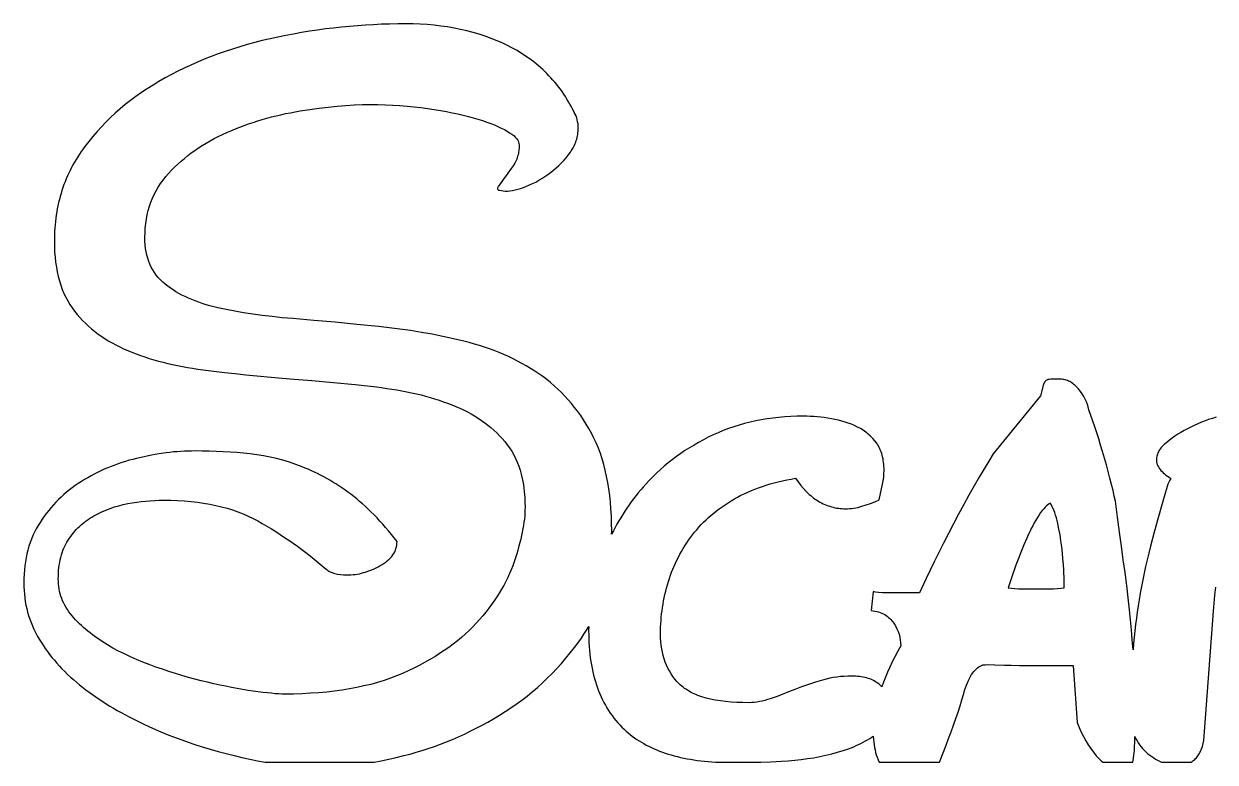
# Model space of a CAD drawing. Extents: x 0 to 321, y 2 to 101.
# Drawn here: x 0 to 160.5, y 1.9 to 101.4 of the extents above; entities that cross this region are included whole.
import ezdxf

# ---------------------------------------------------------------- set-up
doc = ezdxf.new("R2010")
doc.units = 0
doc.layers.add('CAMADA_1', color=18, linetype='CONTINUOUS')

msp = doc.modelspace()

# ---------------------------------------------------------------- linework, layer by layer
at = {"layer": 'CAMADA_1'}
msp.add_lwpolyline([(160.58, 48.41), (160.08, 48.26), (159.58, 48.09), (159.09, 47.92), (158.6, 47.73), (158.12, 47.53), (157.65, 47.31), (157.18, 47.09), (156.72, 46.85), (156.28, 46.61), (155.85, 46.36), (155.44, 46.11), (155.04, 45.85), (154.66, 45.58), (154.29, 45.31), (153.93, 45.03), (153.76, 44.89), (153.61, 44.75), (153.46, 44.61), (153.32, 44.46), (153.2, 44.32), (153.08, 44.18), (152.98, 44.03), (152.89, 43.89), (152.81, 43.74), (152.74, 43.6), (152.68, 43.45), (152.63, 43.3), (152.59, 43.16), (152.56, 43.01), (152.54, 42.86), (152.54, 42.71), (152.55, 42.54), (152.57, 42.37), (152.61, 42.21), (152.66, 42.04), (152.73, 41.88), (152.81, 41.71), (152.91, 41.55), (153.03, 41.39), (153.16, 41.24), (153.3, 41.08), (153.46, 40.93), (153.64, 40.77), (153.83, 40.62), (154.03, 40.47), (154.26, 40.32), (154.49, 40.18), (154.33, 39.93), (154.2, 39.66), (154.09, 39.38), (154, 39.09), (153.36, 36.94), (152.77, 34.88), (152.23, 32.91), (151.74, 31.03), (151.52, 30.11), (151.3, 29.2), (151.09, 28.29), (150.9, 27.39), (150.71, 26.49), (150.54, 25.59), (150.37, 24.7), (150.22, 23.81), (150.08, 22.99), (149.96, 22.16), (149.84, 21.32), (149.74, 20.48), (149.64, 19.63), (149.55, 18.78), (149.47, 17.92), (149.4, 17.06), (149.3, 18.4), (149.19, 19.75), (149.07, 21.1), (148.94, 22.44), (148.76, 24.08), (148.56, 25.76), (148.33, 27.47), (148.08, 29.21), (147.82, 31.02), (147.55, 32.94), (147.28, 34.96), (147.02, 37.1), (146.87, 37.79), (146.7, 38.54), (146.51, 39.35), (146.29, 40.21), (146.05, 41.11), (145.81, 42.01), (145.56, 42.9), (145.3, 43.8), (145.03, 44.67), (144.77, 45.52), (144.5, 46.33), (144.23, 47.11), (143.44, 49.43), (143.36, 49.8), (143.25, 50.15), (143.12, 50.51), (142.96, 50.86), (142.77, 51.2), (142.56, 51.55), (142.31, 51.88), (142.05, 52.22), (141.9, 52.38), (141.76, 52.53), (141.62, 52.67), (141.47, 52.8), (141.32, 52.92), (141.17, 53.03), (141.02, 53.12), (140.87, 53.21), (140.72, 53.29), (140.56, 53.36), (140.4, 53.41), (140.24, 53.46), (140.08, 53.5), (139.92, 53.52), (139.76, 53.54), (139.59, 53.54), (138.8, 53.54), (138.54, 53.54), (138.32, 53.53), (138.11, 53.51), (137.93, 53.48), (137.85, 53.45), (137.77, 53.42), (137.7, 53.36), (137.62, 53.3), (137.55, 53.21), (137.47, 53.12), (137.41, 53.01), (137.34, 52.88), (136.94, 51.29), (130.57, 43.46), (129.96, 42.5), (129.33, 41.46), (128.67, 40.34), (127.99, 39.15), (127.29, 37.91), (126.6, 36.65), (125.9, 35.36), (125.2, 34.05), (124.52, 32.73), (123.86, 31.45), (123.23, 30.18), (122.62, 28.94), (121.52, 26.67), (120.63, 24.76), (116.25, 24.76), (115.64, 24.77), (115.12, 24.8), (114.71, 24.84), (114.54, 24.87), (114.39, 24.9), (114.13, 22.38), (114.39, 22.34), (114.64, 22.29), (114.88, 22.24), (115.11, 22.17), (115.34, 22.09), (115.55, 22.01), (115.76, 21.92), (115.95, 21.81), (116.14, 21.7), (116.31, 21.58), (116.48, 21.45), (116.64, 21.31), (116.79, 21.16), (116.93, 21), (117.06, 20.83), (117.18, 20.65), (117.4, 20.29), (117.59, 19.91), (117.74, 19.54), (117.88, 19.16), (117.98, 18.78), (118.05, 18.39), (118.09, 18), (118.11, 17.6), (117.71, 16.87), (117.33, 16.15), (116.97, 15.45), (116.64, 14.75), (116.33, 14.07), (116.05, 13.39), (115.78, 12.73), (115.54, 12.08), (115.44, 12.21), (115.32, 12.32), (115.2, 12.43), (115.06, 12.54), (114.9, 12.66), (114.72, 12.77), (114.53, 12.88), (114.34, 12.97), (114.15, 13.06), (113.94, 13.15), (113.73, 13.22), (113.51, 13.29), (113.28, 13.34), (113.04, 13.39), (112.8, 13.44), (112.55, 13.47), (112.3, 13.5), (112.03, 13.52), (111.76, 13.53), (111.48, 13.53), (110.99, 13.53), (110.49, 13.5), (110, 13.46), (109.51, 13.4), (109.02, 13.33), (108.54, 13.24), (108.05, 13.13), (107.57, 13), (106.62, 12.73), (105.68, 12.42), (104.76, 12.1), (103.86, 11.74), (102.98, 11.39), (102.13, 11.06), (101.32, 10.76), (100.54, 10.48), (100.16, 10.36), (99.79, 10.25), (99.43, 10.16), (99.07, 10.09), (98.71, 10.03), (98.37, 9.99), (98.03, 9.96), (97.69, 9.95), (96.85, 9.96), (96.03, 9.99), (95.26, 10.04), (94.52, 10.11), (93.81, 10.2), (93.13, 10.31), (92.49, 10.44), (91.89, 10.58), (91.32, 10.75), (90.78, 10.94), (90.52, 11.04), (90.28, 11.14), (90.04, 11.25), (89.81, 11.37), (89.59, 11.49), (89.37, 11.62), (89.17, 11.75), (88.97, 11.88), (88.79, 12.02), (88.61, 12.17), (88.44, 12.32), (88.27, 12.47), (87.97, 12.79), (87.68, 13.13), (87.42, 13.48), (87.17, 13.84), (86.95, 14.22), (86.74, 14.61), (86.55, 15.01), (86.38, 15.42), (86.24, 15.85), (86.11, 16.3), (86, 16.75), (85.91, 17.22), (85.84, 17.71), (85.79, 18.2), (85.76, 18.71), (85.75, 19.24), (85.76, 19.68), (85.77, 20.13), (85.79, 20.57), (85.82, 21.02), (85.86, 21.46), (85.9, 21.9), (85.96, 22.34), (86.02, 22.78), (86.09, 23.22), (86.17, 23.66), (86.26, 24.1), (86.35, 24.53), (86.45, 24.97), (86.57, 25.4), (86.69, 25.83), (86.82, 26.27), (86.95, 26.69), (87.1, 27.12), (87.25, 27.54), (87.42, 27.95), (87.59, 28.36), (87.77, 28.77), (87.96, 29.17), (88.16, 29.56), (88.37, 29.96), (88.58, 30.34), (88.81, 30.73), (89.04, 31.1), (89.28, 31.48), (89.54, 31.84), (89.8, 32.21), (90.06, 32.57), (90.34, 32.92), (90.63, 33.26), (90.93, 33.6), (91.24, 33.94), (91.56, 34.26), (91.88, 34.58), (92.22, 34.9), (92.57, 35.2), (92.93, 35.5), (93.29, 35.79), (93.67, 36.08), (94.06, 36.36), (94.45, 36.63), (94.86, 36.9), (95.28, 37.15), (95.7, 37.41), (96.14, 37.65), (96.58, 37.89), (97.04, 38.11), (97.51, 38.33), (97.99, 38.53), (98.47, 38.73), (98.97, 38.92), (99.48, 39.1), (100, 39.27), (100.53, 39.43), (101.07, 39.58), (101.62, 39.72), (102.18, 39.85), (102.75, 39.97), (103.33, 40.09), (103.92, 40.19), (104.28, 39.69), (104.64, 39.23), (105.01, 38.79), (105.39, 38.39), (105.78, 38.02), (105.98, 37.85), (106.18, 37.69), (106.38, 37.53), (106.59, 37.38), (106.8, 37.24), (107.01, 37.11), (107.22, 36.98), (107.44, 36.87), (107.65, 36.76), (107.87, 36.66), (108.09, 36.57), (108.32, 36.48), (108.54, 36.41), (108.77, 36.34), (109, 36.28), (109.24, 36.22), (109.47, 36.18), (109.71, 36.14), (109.95, 36.12), (110.2, 36.1), (110.44, 36.08), (110.69, 36.08), (110.95, 36.09), (111.22, 36.1), (111.49, 36.13), (111.77, 36.16), (112.04, 36.21), (112.32, 36.27), (112.6, 36.33), (112.88, 36.41), (113.44, 36.59), (114.02, 36.79), (114.6, 37.02), (115.2, 37.27), (115.66, 39.4), (115.75, 39.86), (115.81, 40.32), (115.85, 40.79), (115.86, 41.25), (115.86, 41.53), (115.84, 41.8), (115.83, 42.07), (115.8, 42.33), (115.76, 42.58), (115.72, 42.82), (115.67, 43.06), (115.61, 43.29), (115.55, 43.52), (115.47, 43.73), (115.39, 43.95), (115.3, 44.15), (115.2, 44.35), (115.1, 44.54), (114.99, 44.72), (114.87, 44.9), (114.61, 45.24), (114.33, 45.56), (114.04, 45.86), (113.72, 46.14), (113.39, 46.41), (113.04, 46.65), (112.67, 46.88), (112.28, 47.09), (111.88, 47.28), (111.46, 47.46), (111.04, 47.62), (110.61, 47.77), (110.16, 47.9), (109.71, 48.02), (109.24, 48.13), (108.76, 48.22), (108.29, 48.29), (107.81, 48.36), (107.33, 48.42), (106.86, 48.46), (106.39, 48.5), (105.92, 48.53), (105.45, 48.54), (104.99, 48.55), (104.15, 48.54), (103.32, 48.51), (102.5, 48.46), (101.69, 48.39), (100.89, 48.3), (100.11, 48.19), (99.33, 48.06), (98.57, 47.92), (97.82, 47.75), (97.07, 47.56), (96.34, 47.36), (95.62, 47.13), (94.91, 46.88), (94.21, 46.62), (93.53, 46.33), (92.85, 46.03), (92.18, 45.71), (91.53, 45.37), (90.89, 45.03), (90.27, 44.67), (89.65, 44.3), (89.05, 43.91), (88.47, 43.52), (87.89, 43.11), (87.33, 42.69), (86.78, 42.26), (86.25, 41.81), (85.73, 41.35), (85.22, 40.88), (84.72, 40.4), (84.24, 39.9), (83.76, 39.4), (83.42, 39.01), (83.09, 38.62), (82.76, 38.22), (82.44, 37.82), (82.12, 37.41), (81.82, 37), (81.52, 36.59), (81.23, 36.17), (80.94, 35.75), (80.67, 35.32), (80.4, 34.88), (80.14, 34.44), (79.89, 34), (79.64, 33.55), (79.4, 33.1), (79.17, 32.65), (79.18, 33.12), (79.17, 34.12), (79.14, 35.1), (79.08, 36.05), (79.01, 36.98), (78.91, 37.88), (78.8, 38.76), (78.66, 39.62), (78.5, 40.45), (78.32, 41.26), (78.12, 42.04), (77.89, 42.81), (77.65, 43.54), (77.38, 44.26), (77.1, 44.95), (76.79, 45.61), (76.46, 46.25), (76.11, 46.88), (75.75, 47.48), (75.38, 48.07), (75, 48.64), (74.6, 49.2), (74.19, 49.74), (73.76, 50.27), (73.33, 50.78), (72.88, 51.27), (72.41, 51.75), (71.94, 52.21), (71.45, 52.66), (70.95, 53.09), (70.43, 53.5), (69.9, 53.9), (69.36, 54.28), (68.81, 54.64), (68.25, 55), (67.68, 55.34), (67.09, 55.67), (66.5, 55.99), (65.89, 56.29), (65.28, 56.58), (64.66, 56.86), (64.02, 57.13), (63.37, 57.39), (62.72, 57.63), (62.05, 57.86), (61.38, 58.08), (60.69, 58.28), (59.99, 58.47), (59.28, 58.65), (57.86, 58.99), (56.42, 59.3), (54.99, 59.59), (53.55, 59.85), (52.1, 60.08), (50.65, 60.3), (49.2, 60.48), (47.75, 60.64), (44.84, 60.93), (41.94, 61.21), (39.07, 61.46), (36.21, 61.7), (34.8, 61.83), (33.44, 61.97), (32.12, 62.13), (30.84, 62.3), (29.6, 62.49), (28.4, 62.7), (27.24, 62.92), (26.13, 63.16), (25.59, 63.29), (25.06, 63.43), (24.54, 63.58), (24.04, 63.74), (23.55, 63.9), (23.08, 64.08), (22.62, 64.26), (22.17, 64.46), (21.73, 64.66), (21.3, 64.87), (20.89, 65.1), (20.49, 65.33), (20.11, 65.57), (19.74, 65.82), (19.38, 66.08), (19.03, 66.35), (18.7, 66.63), (18.39, 66.92), (18.11, 67.23), (17.84, 67.56), (17.6, 67.9), (17.38, 68.26), (17.17, 68.63), (16.99, 69.02), (16.83, 69.42), (16.7, 69.83), (16.58, 70.26), (16.48, 70.71), (16.41, 71.17), (16.36, 71.65), (16.32, 72.14), (16.31, 72.65), (16.33, 73.29), (16.36, 73.91), (16.42, 74.52), (16.51, 75.12), (16.62, 75.71), (16.76, 76.28), (16.92, 76.84), (17.11, 77.39), (17.32, 77.92), (17.56, 78.44), (17.82, 78.94), (18.1, 79.43), (18.41, 79.91), (18.75, 80.38), (19.11, 80.83), (19.5, 81.27), (19.9, 81.69), (20.31, 82.11), (20.74, 82.51), (21.18, 82.9), (21.63, 83.29), (22.09, 83.66), (22.56, 84.02), (23.04, 84.37), (23.54, 84.71), (24.04, 85.03), (24.56, 85.35), (25.09, 85.66), (25.63, 85.95), (26.18, 86.23), (26.75, 86.51), (27.32, 86.77), (27.9, 87.02), (28.49, 87.27), (29.08, 87.5), (29.68, 87.72), (30.28, 87.94), (30.89, 88.14), (31.5, 88.34), (32.11, 88.53), (32.73, 88.71), (33.36, 88.87), (33.99, 89.03), (34.62, 89.18), (35.26, 89.32), (35.9, 89.45), (36.55, 89.58), (37.2, 89.69), (38.5, 89.89), (39.76, 90.07), (40.99, 90.21), (42.19, 90.33), (43.36, 90.43), (44.5, 90.5), (45.61, 90.54), (46.68, 90.55), (47.7, 90.54), (48.71, 90.52), (49.69, 90.48), (50.66, 90.42), (51.62, 90.34), (52.55, 90.25), (53.47, 90.14), (54.38, 90.02), (55.26, 89.88), (56.1, 89.74), (56.92, 89.59), (57.71, 89.44), (58.46, 89.28), (59.19, 89.11), (59.88, 88.94), (60.54, 88.76), (61.17, 88.58), (61.77, 88.39), (62.34, 88.19), (62.88, 88), (63.39, 87.8), (63.86, 87.59), (64.31, 87.38), (64.72, 87.17), (65.1, 86.96), (65.43, 86.75), (65.73, 86.55), (65.98, 86.36), (66.19, 86.17), (66.36, 85.99), (66.49, 85.81), (66.54, 85.73), (66.58, 85.64), (66.64, 85.49), (66.68, 85.31), (66.7, 85.1), (66.71, 84.85), (66.71, 84.67), (66.69, 84.48), (66.67, 84.3), (66.64, 84.12), (66.61, 83.94), (66.56, 83.75), (66.51, 83.57), (66.45, 83.39), (66.38, 83.21), (66.3, 83.02), (66.11, 82.66), (65.9, 82.29), (65.65, 81.93), (63.93, 79.54), (63.87, 79.48), (63.83, 79.41), (63.8, 79.34), (63.79, 79.28), (63.8, 79.22), (63.81, 79.16), (63.83, 79.12), (63.86, 79.08), (63.9, 79.05), (63.94, 79.03), (64, 79.02), (64.06, 79.01), (64.85, 78.88), (65.16, 78.89), (65.48, 78.92), (65.81, 78.97), (66.16, 79.05), (66.53, 79.14), (66.91, 79.25), (67.3, 79.39), (67.71, 79.54), (68.12, 79.72), (68.53, 79.91), (68.94, 80.11), (69.35, 80.34), (69.75, 80.58), (70.16, 80.84), (70.56, 81.11), (70.95, 81.4), (71.34, 81.7), (71.72, 82.02), (72.07, 82.34), (72.41, 82.68), (72.74, 83.02), (73.04, 83.38), (73.33, 83.74), (73.61, 84.12), (73.74, 84.31), (73.86, 84.5), (73.97, 84.7), (74.07, 84.89), (74.17, 85.09), (74.25, 85.29), (74.33, 85.49), (74.4, 85.69), (74.47, 85.9), (74.52, 86.1), (74.56, 86.31), (74.6, 86.52), (74.63, 86.73), (74.65, 86.94), (74.66, 87.15), (74.67, 87.37), (74.66, 87.66), (74.64, 87.95), (74.59, 88.23), (74.54, 88.49), (74.46, 88.76), (74.37, 89.01), (74.26, 89.25), (74.14, 89.49), (73.95, 89.86), (73.76, 90.22), (73.56, 90.58), (73.36, 90.93), (73.15, 91.28), (72.94, 91.62), (72.72, 91.96), (72.49, 92.29), (72.26, 92.61), (72.02, 92.93), (71.77, 93.24), (71.52, 93.55), (71.26, 93.85), (71, 94.14), (70.73, 94.43), (70.46, 94.71), (70.18, 94.99), (69.89, 95.26), (69.6, 95.52), (69.3, 95.78), (68.99, 96.04), (68.68, 96.29), (68.37, 96.53), (68.05, 96.76), (67.72, 96.99), (67.38, 97.22), (67.04, 97.44), (66.7, 97.65), (66.34, 97.86), (65.99, 98.06), (65.62, 98.25), (65.25, 98.44), (64.5, 98.8), (63.73, 99.14), (62.95, 99.46), (62.15, 99.75), (61.34, 100.02), (60.51, 100.26), (59.67, 100.48), (58.82, 100.68), (57.95, 100.85), (57.07, 101.01), (56.17, 101.13), (55.26, 101.24), (54.33, 101.32), (53.39, 101.38), (52.43, 101.41), (51.46, 101.43), (50.37, 101.42), (49.27, 101.4), (48.19, 101.36), (47.1, 101.31), (46.01, 101.25), (44.93, 101.17), (43.85, 101.08), (42.77, 100.98), (41.7, 100.86), (40.62, 100.73), (39.55, 100.58), (38.48, 100.42), (37.41, 100.24), (36.34, 100.05), (35.28, 99.85), (34.22, 99.64), (33.16, 99.4), (32.12, 99.16), (31.1, 98.9), (30.09, 98.62), (29.09, 98.33), (28.1, 98.02), (27.13, 97.7), (26.18, 97.36), (25.23, 97.01), (24.31, 96.65), (23.39, 96.26), (22.49, 95.87), (21.61, 95.46), (20.73, 95.03), (19.88, 94.59), (19.03, 94.13), (18.2, 93.66), (17.4, 93.17), (16.61, 92.68), (15.84, 92.16), (15.1, 91.64), (14.37, 91.09), (13.67, 90.54), (12.98, 89.97), (12.32, 89.39), (11.67, 88.79), (11.04, 88.18), (10.44, 87.55), (9.86, 86.91), (9.29, 86.26), (8.75, 85.59), (8.22, 84.91), (7.97, 84.57), (7.72, 84.22), (7.49, 83.87), (7.26, 83.51), (7.04, 83.15), (6.83, 82.79), (6.62, 82.42), (6.42, 82.05), (6.24, 81.68), (6.05, 81.3), (5.88, 80.92), (5.72, 80.53), (5.56, 80.15), (5.41, 79.76), (5.27, 79.36), (5.14, 78.96), (5.01, 78.56), (4.9, 78.16), (4.79, 77.75), (4.69, 77.33), (4.6, 76.92), (4.51, 76.5), (4.44, 76.08), (4.37, 75.65), (4.31, 75.22), (4.26, 74.79), (4.21, 74.35), (4.18, 73.91), (4.15, 73.47), (4.13, 73.02), (4.12, 72.57), (4.11, 72.12), (4.12, 71.38), (4.15, 70.66), (4.21, 69.97), (4.28, 69.29), (4.38, 68.63), (4.49, 67.99), (4.63, 67.38), (4.79, 66.78), (4.97, 66.2), (5.17, 65.64), (5.4, 65.1), (5.64, 64.58), (5.91, 64.08), (6.19, 63.6), (6.5, 63.14), (6.83, 62.7), (7.18, 62.27), (7.54, 61.86), (7.91, 61.46), (8.3, 61.07), (8.7, 60.7), (9.11, 60.34), (9.54, 59.99), (9.98, 59.65), (10.43, 59.32), (10.9, 59.01), (11.38, 58.71), (11.88, 58.42), (12.39, 58.15), (12.91, 57.88), (13.44, 57.63), (13.99, 57.39), (14.55, 57.17), (15.12, 56.95), (15.7, 56.74), (16.29, 56.54), (16.89, 56.34), (17.5, 56.16), (18.12, 55.99), (18.75, 55.82), (19.39, 55.66), (20.04, 55.51), (20.7, 55.37), (21.37, 55.24), (22.04, 55.12), (22.73, 55.01), (23.43, 54.9), (24.14, 54.81), (25.57, 54.63), (27.01, 54.46), (28.45, 54.3), (29.91, 54.14), (31.37, 54), (32.84, 53.86), (34.32, 53.73), (35.81, 53.61), (38.78, 53.37), (41.71, 53.1), (44.61, 52.81), (47.48, 52.49), (48.19, 52.4), (48.89, 52.3), (49.57, 52.2), (50.25, 52.09), (50.92, 51.97), (51.58, 51.84), (52.23, 51.7), (52.87, 51.56), (53.5, 51.41), (54.12, 51.24), (54.73, 51.07), (55.33, 50.9), (55.92, 50.71), (56.5, 50.51), (57.07, 50.31), (57.63, 50.1), (58.17, 49.88), (58.71, 49.64), (59.23, 49.4), (59.74, 49.14), (60.23, 48.87), (60.72, 48.59), (61.18, 48.3), (61.64, 47.99), (62.08, 47.68), (62.51, 47.35), (62.92, 47.01), (63.32, 46.66), (63.71, 46.29), (64.08, 45.91), (64.44, 45.53), (64.79, 45.13), (65.12, 44.71), (65.43, 44.28), (65.71, 43.83), (65.98, 43.36), (66.22, 42.87), (66.44, 42.36), (66.65, 41.84), (66.83, 41.3), (66.99, 40.74), (67.12, 40.16), (67.24, 39.56), (67.34, 38.95), (67.41, 38.31), (67.46, 37.66), (67.5, 36.99), (67.51, 36.31), (67.5, 35.92), (67.48, 35.52), (67.46, 35.12), (67.42, 34.7), (67.36, 34.28), (67.3, 33.84), (67.23, 33.4), (67.14, 32.94), (67.05, 32.48), (66.94, 32), (66.82, 31.52), (66.69, 31.02), (66.54, 30.52), (66.39, 30), (66.22, 29.48), (66.05, 28.95), (65.86, 28.41), (65.65, 27.87), (65.42, 27.34), (65.18, 26.81), (64.92, 26.28), (64.65, 25.76), (64.35, 25.24), (64.04, 24.72), (63.71, 24.2), (63.37, 23.69), (63.01, 23.18), (62.63, 22.67), (62.23, 22.16), (61.82, 21.66), (61.39, 21.16), (60.94, 20.66), (60.48, 20.16), (59.99, 19.68), (59.48, 19.21), (58.95, 18.74), (58.4, 18.29), (57.83, 17.84), (57.24, 17.4), (56.63, 16.98), (56, 16.56), (55.35, 16.15), (54.67, 15.75), (53.98, 15.36), (53.26, 14.98), (52.53, 14.61), (51.77, 14.25), (50.99, 13.89), (50.19, 13.56), (49.37, 13.24), (48.52, 12.95), (47.64, 12.67), (46.74, 12.42), (45.81, 12.2), (44.86, 11.99), (43.88, 11.8), (42.88, 11.64), (41.85, 11.5), (40.8, 11.38), (39.72, 11.28), (38.61, 11.21), (37.48, 11.15), (36.33, 11.12), (35.15, 11.11), (34.76, 11.11), (34.33, 11.13), (33.87, 11.16), (33.36, 11.21), (32.8, 11.26), (32.21, 11.33), (30.9, 11.51), (30.2, 11.61), (29.47, 11.73), (28.73, 11.86), (27.97, 12), (27.19, 12.16), (26.39, 12.33), (25.57, 12.51), (24.73, 12.7), (23.89, 12.91), (23.03, 13.13), (22.17, 13.36), (21.3, 13.61), (20.43, 13.87), (19.55, 14.15), (18.66, 14.45), (17.77, 14.75), (16.89, 15.08), (16.02, 15.41), (15.18, 15.76), (14.36, 16.13), (13.55, 16.51), (12.77, 16.91), (12.01, 17.31), (11.27, 17.74), (10.56, 18.18), (10.22, 18.4), (9.88, 18.63), (9.55, 18.86), (9.23, 19.1), (8.92, 19.34), (8.62, 19.58), (8.33, 19.83), (8.04, 20.08), (7.76, 20.33), (7.49, 20.59), (7.23, 20.85), (6.98, 21.11), (6.73, 21.38), (6.5, 21.65), (6.27, 21.93), (6.06, 22.21), (5.87, 22.49), (5.69, 22.78), (5.52, 23.08), (5.37, 23.38), (5.23, 23.68), (5.11, 23.99), (5, 24.3), (4.9, 24.62), (4.82, 24.94), (4.76, 25.27), (4.71, 25.6), (4.67, 25.94), (4.65, 26.28), (4.64, 26.62), (4.65, 27.02), (4.66, 27.4), (4.69, 27.78), (4.72, 28.15), (4.77, 28.5), (4.83, 28.85), (4.9, 29.19), (4.97, 29.53), (5.06, 29.85), (5.16, 30.16), (5.27, 30.47), (5.39, 30.77), (5.52, 31.05), (5.66, 31.33), (5.81, 31.6), (5.97, 31.86), (6.14, 32.12), (6.31, 32.36), (6.49, 32.6), (6.68, 32.84), (6.87, 33.06), (7.07, 33.28), (7.28, 33.5), (7.49, 33.7), (7.71, 33.9), (7.94, 34.1), (8.17, 34.28), (8.41, 34.46), (8.65, 34.63), (8.9, 34.8), (9.15, 34.96), (9.42, 35.11), (9.95, 35.4), (10.5, 35.66), (11.05, 35.91), (11.62, 36.12), (12.2, 36.32), (12.79, 36.49), (13.38, 36.64), (13.99, 36.77), (14.6, 36.88), (15.21, 36.97), (15.82, 37.05), (16.43, 37.12), (17.03, 37.17), (17.64, 37.21), (18.24, 37.23), (18.83, 37.23), (19.78, 37.22), (20.71, 37.19), (21.62, 37.14), (22.51, 37.06), (23.38, 36.96), (24.22, 36.84), (25.04, 36.7), (25.85, 36.54), (26.63, 36.35), (27.39, 36.15), (28.12, 35.92), (28.84, 35.67), (29.54, 35.4), (30.21, 35.1), (30.87, 34.79), (31.5, 34.45), (32.12, 34.1), (32.73, 33.74), (33.34, 33.37), (33.94, 33), (34.54, 32.62), (35.13, 32.23), (35.71, 31.83), (36.29, 31.43), (36.86, 31.02), (37.43, 30.61), (37.99, 30.18), (38.55, 29.75), (39.1, 29.31), (39.64, 28.86), (40.18, 28.41), (40.72, 27.95), (40.84, 27.85), (40.96, 27.76), (41.1, 27.68), (41.24, 27.6), (41.39, 27.53), (41.54, 27.47), (41.71, 27.41), (41.88, 27.35), (42.05, 27.31), (42.24, 27.27), (42.63, 27.2), (43.05, 27.17), (43.5, 27.16), (43.78, 27.16), (44.06, 27.17), (44.35, 27.2), (44.63, 27.23), (44.91, 27.28), (45.19, 27.33), (45.47, 27.4), (45.76, 27.47), (46.04, 27.55), (46.32, 27.65), (46.6, 27.75), (46.88, 27.86), (47.17, 27.99), (47.45, 28.12), (47.73, 28.26), (48.01, 28.42), (48.28, 28.58), (48.54, 28.74), (48.78, 28.91), (49, 29.09), (49.2, 29.27), (49.38, 29.46), (49.55, 29.66), (49.7, 29.86), (49.83, 30.06), (49.95, 30.28), (50.05, 30.49), (50.12, 30.72), (50.19, 30.94), (50.23, 31.18), (50.26, 31.42), (50.27, 31.66), (49.88, 32.16), (49.5, 32.63), (49.12, 33.1), (48.73, 33.55), (48.35, 34), (47.96, 34.42), (47.57, 34.84), (47.18, 35.25), (46.79, 35.64), (46.4, 36.02), (46.01, 36.38), (45.62, 36.74), (45.22, 37.08), (44.83, 37.41), (44.43, 37.73), (44.03, 38.03), (43.63, 38.32), (43.23, 38.61), (42.83, 38.89), (42.43, 39.16), (42.02, 39.42), (41.62, 39.67), (41.21, 39.92), (40.8, 40.15), (40.39, 40.38), (39.98, 40.6), (39.56, 40.81), (39.15, 41.01), (38.73, 41.21), (38.31, 41.4), (37.89, 41.57), (37.47, 41.74), (36.62, 42.06), (35.76, 42.35), (34.9, 42.61), (34.04, 42.84), (33.16, 43.04), (32.28, 43.21), (31.4, 43.35), (30.5, 43.47), (29.6, 43.56), (28.7, 43.64), (27.78, 43.71), (26.86, 43.77), (25.92, 43.81), (24.98, 43.84), (24.03, 43.86), (23.08, 43.87), (22.6, 43.86), (22.11, 43.85), (21.63, 43.83), (21.14, 43.8), (20.65, 43.77), (20.16, 43.73), (19.67, 43.68), (19.18, 43.62), (18.19, 43.48), (17.2, 43.31), (16.19, 43.1), (15.19, 42.87), (14.68, 42.74), (14.18, 42.61), (13.69, 42.46), (13.2, 42.3), (12.72, 42.14), (12.25, 41.97), (11.77, 41.79), (11.31, 41.59), (10.84, 41.4), (10.39, 41.19), (9.94, 40.97), (9.49, 40.75), (9.05, 40.51), (8.61, 40.27), (8.18, 40.02), (7.76, 39.75), (7.34, 39.48), (6.93, 39.2), (6.53, 38.91), (6.14, 38.61), (5.76, 38.31), (5.39, 37.99), (5.03, 37.66), (4.68, 37.32), (4.33, 36.97), (4, 36.61), (3.67, 36.24), (3.36, 35.86), (3.05, 35.47), (2.75, 35.08), (2.47, 34.67), (2.19, 34.25), (1.92, 33.82), (1.68, 33.38), (1.44, 32.93), (1.23, 32.47), (1.03, 32), (0.85, 31.52), (0.69, 31.02), (0.55, 30.52), (0.42, 30.01), (0.31, 29.48), (0.21, 28.94), (0.14, 28.39), (0.08, 27.84), (0.03, 27.27), (0.01, 26.69), (0, 26.09), (0.01, 25.58), (0.03, 25.08), (0.07, 24.58), (0.13, 24.08), (0.2, 23.59), (0.29, 23.1), (0.39, 22.62), (0.51, 22.15), (0.65, 21.68), (0.8, 21.21), (0.97, 20.75), (1.16, 20.3), (1.36, 19.85), (1.57, 19.41), (1.81, 18.97), (2.06, 18.53), (2.32, 18.11), (2.59, 17.68), (2.87, 17.27), (3.17, 16.86), (3.47, 16.45), (3.78, 16.05), (4.11, 15.66), (4.44, 15.27), (4.79, 14.89), (5.14, 14.51), (5.51, 14.14), (5.89, 13.77), (6.27, 13.41), (6.67, 13.06), (7.08, 12.71), (7.49, 12.37), (7.92, 12.03), (8.35, 11.7), (8.79, 11.37), (9.24, 11.05), (9.7, 10.73), (10.16, 10.41), (10.63, 10.1), (11.11, 9.8), (11.59, 9.5), (12.08, 9.2), (12.58, 8.91), (13.09, 8.62), (13.6, 8.34), (14.12, 8.07), (15.19, 7.53), (16.27, 7.01), (17.35, 6.51), (18.45, 6.04), (19.55, 5.59), (20.65, 5.16), (21.76, 4.75), (22.88, 4.37), (24.01, 4.01), (25.1, 3.68), (26.18, 3.38), (27.25, 3.09), (28.32, 2.82), (29.38, 2.57), (30.43, 2.34), (31.48, 2.13), (32.51, 1.93), (47.2, 1.93), (48.15, 2.12), (49.14, 2.33), (50.15, 2.56), (51.19, 2.82), (52.02, 3.03), (52.85, 3.27), (53.67, 3.51), (54.48, 3.78), (55.3, 4.06), (56.11, 4.36), (56.92, 4.68), (57.73, 5.01), (58.53, 5.35), (59.33, 5.72), (60.12, 6.1), (60.92, 6.5), (61.71, 6.91), (62.49, 7.34), (63.28, 7.79), (64.06, 8.26), (64.83, 8.74), (65.59, 9.24), (66.33, 9.76), (67.06, 10.29), (67.78, 10.85), (68.48, 11.42), (69.17, 12.01), (69.84, 12.62), (70.5, 13.24), (71.15, 13.89), (71.78, 14.55), (72.4, 15.23), (73.01, 15.93), (73.6, 16.65), (74.17, 17.38), (74.73, 18.14), (75.1, 18.65), (75.44, 19.17), (75.77, 19.7), (76.08, 20.23), (76.07, 19.63), (76.08, 19.09), (76.09, 18.56), (76.11, 18.03), (76.15, 17.51), (76.19, 17), (76.24, 16.5), (76.3, 16.01), (76.37, 15.52), (76.45, 15.05), (76.54, 14.58), (76.64, 14.12), (76.74, 13.67), (76.86, 13.22), (76.99, 12.79), (77.12, 12.36), (77.27, 11.94), (77.42, 11.53), (77.58, 11.13), (77.76, 10.74), (77.94, 10.35), (78.13, 9.97), (78.33, 9.6), (78.54, 9.24), (78.76, 8.89), (78.99, 8.55), (79.22, 8.21), (79.47, 7.88), (79.73, 7.57), (79.99, 7.25), (80.27, 6.95), (80.55, 6.66), (80.85, 6.37), (81.11, 6.13), (81.38, 5.89), (81.66, 5.66), (81.95, 5.44), (82.25, 5.22), (82.55, 5.01), (82.86, 4.81), (83.18, 4.62), (83.51, 4.43), (83.84, 4.24), (84.18, 4.07), (84.53, 3.9), (84.89, 3.74), (85.26, 3.58), (85.63, 3.43), (86.01, 3.29), (86.4, 3.16), (86.79, 3.03), (87.2, 2.91), (87.61, 2.79), (88.03, 2.68), (88.46, 2.58), (88.89, 2.49), (89.33, 2.4), (89.78, 2.32), (90.24, 2.24), (90.71, 2.17), (91.18, 2.11), (91.66, 2.06), (92.15, 2.01), (93.15, 1.93), (99.25, 1.93), (100.63, 1.99), (102.07, 2.06), (102.96, 2.12), (103.83, 2.2), (104.7, 2.29), (105.55, 2.41), (106.39, 2.54), (107.21, 2.7), (108.03, 2.87), (108.83, 3.06), (109.61, 3.27), (110.36, 3.5), (111.08, 3.75), (111.43, 3.88), (111.77, 4.02), (112.1, 4.16), (112.42, 4.31), (112.74, 4.46), (113.05, 4.62), (113.35, 4.79), (113.64, 4.96), (113.93, 5.13), (114.2, 5.31), (114.41, 5.46), (114.44, 5.05), (114.47, 4.66), (114.52, 4.29), (114.58, 3.93), (114.65, 3.58), (114.73, 3.24), (114.82, 2.92), (114.92, 2.62), (115.06, 2.27), (115.22, 1.93), (123.35, 1.93), (124.21, 4.21), (124.56, 5.13), (124.9, 6.03), (125.23, 6.93), (125.53, 7.8), (125.82, 8.67), (126.1, 9.52), (126.35, 10.35), (126.6, 11.17), (126.71, 11.57), (126.84, 11.94), (126.96, 12.29), (127.09, 12.62), (127.23, 12.94), (127.37, 13.22), (127.51, 13.49), (127.66, 13.74), (127.81, 13.97), (127.96, 14.17), (128.12, 14.35), (128.29, 14.51), (128.45, 14.66), (128.63, 14.77), (128.8, 14.87), (128.98, 14.95), (129.02, 14.98), (129.08, 15.01), (129.16, 15.03), (129.25, 15.05), (129.48, 15.07), (129.78, 15.08), (130.76, 15.07), (132.1, 15.02), (132.98, 14.99), (134.11, 14.97), (135.47, 14.95), (137.07, 14.95), (141.32, 14.95), (141.85, 7.26), (142.12, 6.61), (142.41, 5.99), (142.71, 5.39), (143.02, 4.82), (143.35, 4.28), (143.7, 3.76), (144.06, 3.28), (144.43, 2.81), (144.65, 2.57), (144.88, 2.34), (145.11, 2.13), (145.34, 1.93), (149.38, 1.93), (149.46, 2.43), (149.52, 2.94), (149.57, 3.47), (149.61, 4.01), (149.63, 4.62), (149.64, 5.38), (149.78, 5.09), (149.93, 4.8), (150.09, 4.53), (150.27, 4.27), (150.47, 4.01), (150.68, 3.77), (150.91, 3.53), (151.15, 3.3), (151.4, 3.08), (151.66, 2.88), (151.92, 2.68), (152.18, 2.51), (152.44, 2.34), (152.7, 2.19), (152.97, 2.06), (153.23, 1.93), (157.21, 1.93), (157.34, 2.02), (157.47, 2.11), (157.71, 2.31), (157.83, 2.42), (157.93, 2.54), (158.04, 2.66), (158.13, 2.79), (158.23, 2.93), (158.31, 3.07), (158.4, 3.22), (158.47, 3.37), (158.61, 3.71), (158.73, 4.06), (158.83, 4.45), (158.91, 4.86), (160.23, 22.26), (160.32, 23.34), (160.42, 24.42), (160.53, 25.5)], dxfattribs=at)
msp.add_lwpolyline([(132.56, 25.43), (133.03, 25.37), (133.49, 25.33), (133.96, 25.3), (134.42, 25.29), (138.13, 25.29), (138.66, 25.3), (139.16, 25.33), (139.65, 25.37), (140.12, 25.43), (140.11, 26.49), (140.06, 27.81), (140.02, 28.56), (139.96, 29.32), (139.88, 30.11), (139.79, 30.93), (139.68, 31.75), (139.56, 32.56), (139.42, 33.34), (139.26, 34.11), (139.17, 34.49), (139.07, 34.86), (138.97, 35.21), (138.85, 35.56), (138.72, 35.89), (138.58, 36.22), (138.43, 36.53), (138.27, 36.83), (138.1, 36.75), (137.92, 36.63), (137.74, 36.48), (137.55, 36.3), (137.36, 36.09), (137.16, 35.84), (136.95, 35.56), (136.74, 35.24), (136.53, 34.9), (136.31, 34.55), (136.1, 34.18), (135.9, 33.8), (135.69, 33.4), (135.49, 32.99), (135.28, 32.57), (135.08, 32.12), (134.69, 31.23), (134.32, 30.32), (133.96, 29.4), (133.62, 28.48), (133.03, 26.79)], close=True, dxfattribs=at)

doc.saveas('drawing.dxf')
